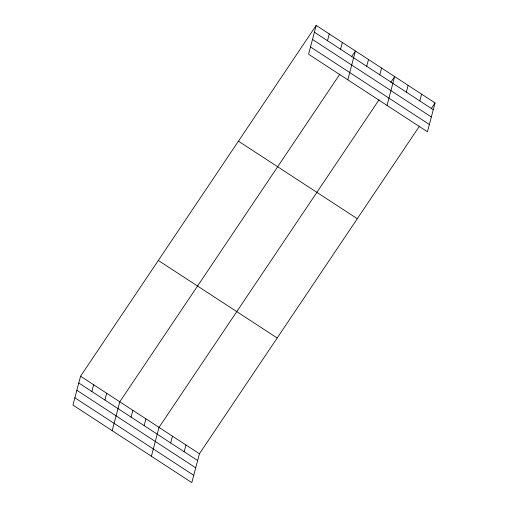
<?xml version="1.0" encoding="UTF-8"?>
<svg xmlns="http://www.w3.org/2000/svg" width="508" height="508" viewBox="0 0 508 508"><rect width="100%" height="100%" fill="white"/><g stroke="black" fill="none" stroke-linecap="round" stroke-linejoin="round"><path stroke-width="0.76" d="M316.198 25.4L308.578 54.242L427.438 131.775L435.058 102.933L316.198 25.4L80.562 376.225L72.942 405.067L191.802 482.6L199.422 453.758L419.5 126.092M91.853 391.528L93.637 384.753M104.921 400.056L106.712 393.281M112.166 430.651L119.786 401.809L339.871 74.143M131.07 417.112L132.861 410.337M144.145 425.64L145.936 418.865M151.39 456.235L159.01 427.393L379.095 99.727M170.688 442.957L172.479 436.181M184.163 451.745L185.947 444.97M327.482 40.703L329.273 33.928M340.557 49.232L342.348 42.456M347.802 79.826L355.422 50.984L351.536 56.775M366.706 66.288L368.497 59.519M379.781 74.822L381.572 68.047M387.026 105.416L394.646 76.575L390.754 82.359M406.324 92.138L408.115 85.363M419.792 100.921L421.583 94.151M431.165 108.725L435.058 102.933M314.408 32.175L433.267 109.709M312.483 39.459L431.343 116.992M310.502 46.958L429.362 124.498M238.442 141.173L357.295 218.707M158.325 260.452L277.178 337.985M80.562 376.225L199.422 453.758M78.778 382.994L197.631 460.534M76.854 390.277L195.707 467.817M74.867 397.783L193.726 475.317"/></g></svg>
